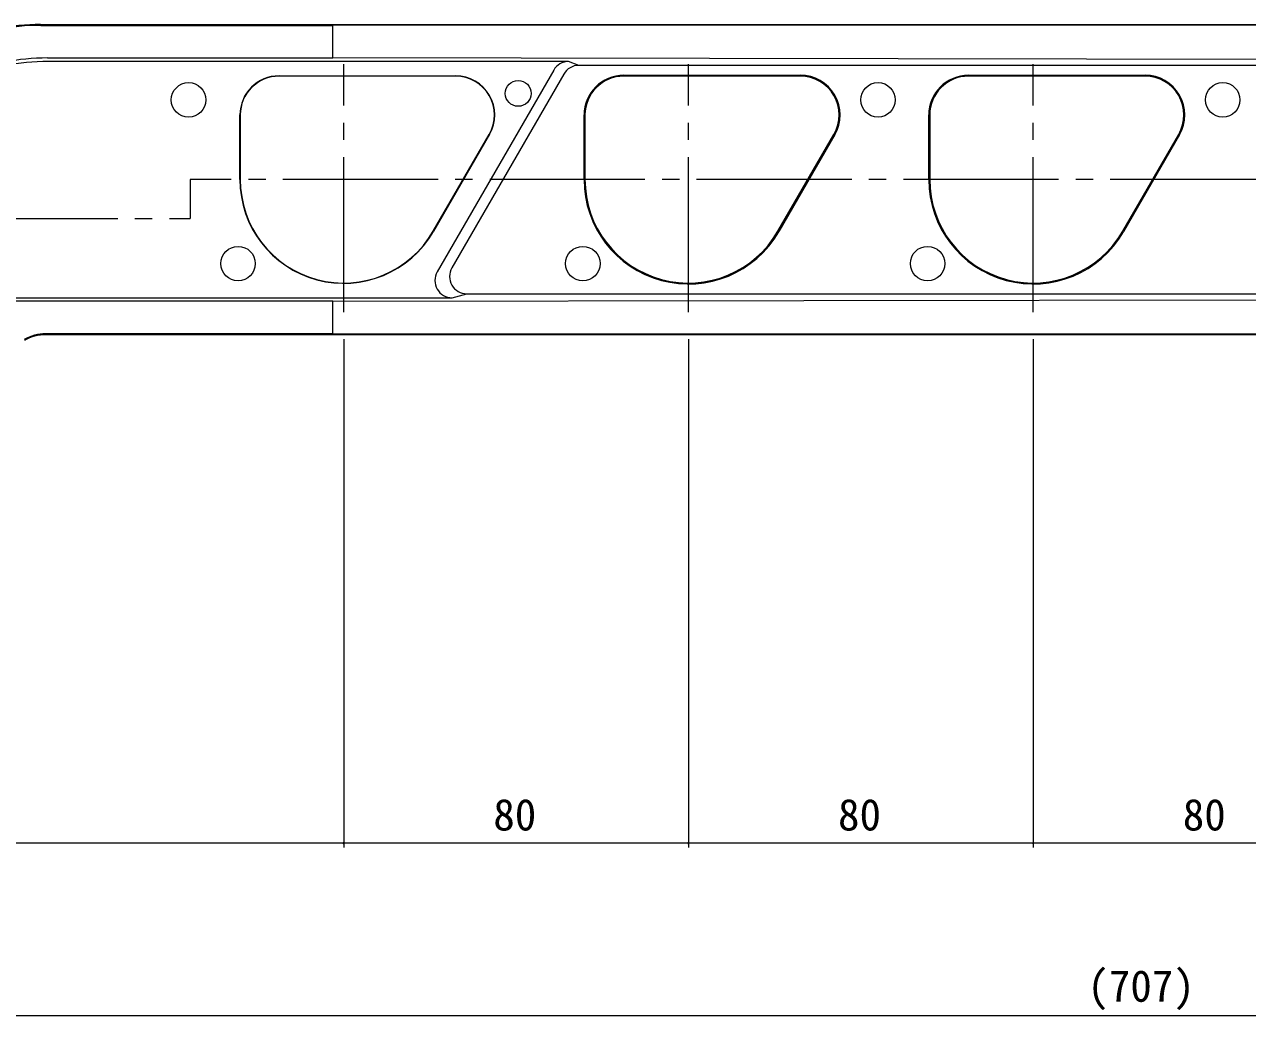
# Model space of a CAD drawing. Units: millimetres, scale not verified. Extents: x -1681 to -294, y -1188 to 1055.
# Drawn here: x -1470.5 to -1186.7, y -41.7 to 188.3 of the extents above; entities that cross this region are included whole.
import ezdxf
from ezdxf.enums import TextEntityAlignment as Align

# ---------------------------------------------------------------- set-up
doc = ezdxf.new("R2010")
doc.units = ezdxf.units.MM
doc.header["$LTSCALE"] = 4
doc.linetypes.add('CHAIN2', pattern=[12, 9, -1, 1, -1])
for name, color, linetype, lineweight in [('0-3_YKK_13', 4, 'Continuous', 9), ('0-4_YKK_D', 6, 'Continuous', 9), ('0-5_YKK_12', 2, 'CHAIN2', 9)]:
    doc.layers.add(name, color=color, linetype=linetype, lineweight=lineweight)
doc.styles.add('ＭＳ ゴシック', font='')
doc.styles.get('ＭＳ ゴシック').set_extended_font_data('MS Gothic')

msp = doc.modelspace()

# ---------------------------------------------------------------- linework, layer by layer
at = {"layer": '0-3_YKK_13'}
for p, q in [((-1466.779, 188.344), (-872.448, 188.344)), ((-1466.736, 188.134), (-1398.952, 188.134)), ((-872.672, 188.214), (-1398.952, 188.134)), ((-1398.952, 180.572), (-1398.952, 188.134)), ((-1465.198, 180.572), (-1398.952, 180.572)), ((-1344.253, 179.754), (-1465.031, 179.754)), ((-878.527, 179.746), (-1398.952, 180.572)), ((-1341.892, 178.844), (-1344.253, 179.754)), ((-878.527, 178.844), (-1341.892, 178.844)), ((-1411.452, 176.413), (-1370.471, 176.413)), ((-1370.471, 176.344), (-1411.452, 176.344)), ((-1347.718, 177.754), (-1374.749, 130.934)), ((-1345.356, 176.844), (-1371.337, 131.844)), ((-1331.452, 176.564), (-1290.471, 176.564)), ((-1290.471, 176.344), (-1331.452, 176.344)), ((-1251.452, 176.564), (-1210.471, 176.564)), ((-1210.471, 176.344), (-1251.452, 176.344)), ((-1420.522, 152.344), (-1420.522, 167.344)), ((-1420.452, 167.344), (-1420.452, 152.344)), ((-1340.672, 152.344), (-1340.672, 167.344)), ((-1340.452, 167.344), (-1340.452, 152.344)), ((-1260.672, 152.344), (-1260.672, 167.344)), ((-1260.452, 167.344), (-1260.452, 152.344)), ((-1375.667, 140.344), (-1362.677, 162.844)), ((-1362.616, 162.809), (-1375.607, 140.309)), ((-1295.667, 140.344), (-1282.677, 162.844)), ((-1282.486, 162.733), (-1295.476, 140.233)), ((-1215.667, 140.344), (-1202.677, 162.844)), ((-1202.486, 162.733), (-1215.476, 140.233)), ((-1340.452, 152.344), (-1340.672, 152.344)), ((-1260.403, 152.344), (-1260.624, 152.344)), ((-1295.667, 140.344), (-1295.476, 140.233)), ((-1215.667, 140.344), (-1215.476, 140.233)), ((-1495.51, 124.934), (-1371.285, 124.934)), ((-1398.952, 124.115), (-907.394, 124.895)), ((-1371.285, 124.934), (-1367.873, 125.844)), ((-1367.873, 125.844), (-907.394, 125.844)), ((-1398.952, 124.115), (-1497.21, 124.115)), ((-1398.952, 116.553), (-1398.952, 124.115)), ((-1398.952, 116.553), (-1465.583, 116.553)), ((-1398.952, 116.553), (-907.183, 116.478)), ((-907.105, 116.344), (-1465.527, 116.344))]:
    msp.add_line(p, q, dxfattribs=at)
for centre, radius in [((-1432.452, 170.844), 4), ((-1355.952, 172.344), 3), ((-1272.452, 170.844), 4), ((-1192.452, 170.844), 4), ((-1420.952, 132.844), 4), ((-1340.952, 132.844), 4), ((-1260.952, 132.844), 4)]:
    msp.add_circle(centre, radius, dxfattribs=at)
for centre, radius, start, end in [((-1466.779, 138.344), 50, 90, 113), ((-1466.736, 138.134), 50, 90, 113), ((-1465.198, 130.572), 50, 90, 113), ((-1465.031, 129.754), 50, 90, 113), ((-1344.253, 175.754), 4, 90, 150), ((-1341.892, 174.844), 4, 90, 150), ((-1411.452, 167.344), 9.07, 90, 180), ((-1411.452, 167.344), 9, 90, 180), ((-1370.471, 167.344), 9.07, 330, 90), ((-1370.471, 167.344), 9, 330, 90), ((-1331.452, 167.344), 9.22, 90, 180), ((-1331.452, 167.344), 9, 90, 180), ((-1290.471, 167.344), 9.22, 330, 90), ((-1290.471, 167.344), 9, 330, 90), ((-1251.452, 167.344), 9.22, 90, 180), ((-1251.452, 167.344), 9, 90, 180), ((-1210.471, 167.344), 9.22, 330, 90), ((-1210.471, 167.344), 9, 330, 90), ((-1396.452, 152.344), 24.07, 180, 330), ((-1396.452, 152.344), 24, 180, 330), ((-1316.452, 152.344), 24.22, 180, 330), ((-1316.452, 152.344), 24, 180, 330), ((-1236.452, 152.344), 24.22, 180, 330), ((-1236.452, 152.344), 24, 180, 330), ((-1371.285, 128.934), 4, 150, 270), ((-1367.873, 129.844), 4, 150, 270), ((-1465.583, 106.553), 10, 90, 119.99998), ((-1465.527, 106.344), 10, 90, 119.99998)]:
    msp.add_arc(centre, radius, start, end, dxfattribs=at)
at = {"layer": '0-4_YKK_D'}
for p, q in [((-1396.452, 115.344), (-1396.452, -2.656)), ((-1396.452, 115.344), (-1396.452, -2.656)), ((-1316.452, 115.344), (-1316.452, -2.656)), ((-1316.452, 115.344), (-1316.452, -2.656)), ((-1236.452, 115.344), (-1236.452, -2.656)), ((-1236.452, 115.344), (-1236.452, -2.656)), ((-1396.452, -1.656), (-1563.452, -1.656)), ((-1316.452, -1.656), (-1396.452, -1.656)), ((-1236.452, -1.656), (-1316.452, -1.656)), ((-1156.452, -1.656), (-1236.452, -1.656)), ((-1563.452, -41.656), (-856.452, -41.656))]:
    msp.add_line(p, q, dxfattribs=at)
for centre, start, end in [((-1396.452, -1.656), 0, 180), ((-1396.452, -1.656), 0, 180), ((-1396.452, -1.656), 180, 0), ((-1396.452, -1.656), 180, 0), ((-1316.452, -1.656), 0, 180), ((-1316.452, -1.656), 0, 180), ((-1316.452, -1.656), 180, 0), ((-1316.452, -1.656), 180, 0), ((-1236.452, -1.656), 0, 180), ((-1236.452, -1.656), 0, 180), ((-1236.452, -1.656), 180, 0), ((-1236.452, -1.656), 180, 0)]:
    msp.add_arc(centre, 0.159, start, end, dxfattribs=at)
at = {"layer": '0-5_YKK_12'}
for p, q in [((-1396.452, 121.544), (-1396.452, 179.144)), ((-1316.452, 121.544), (-1316.452, 179.144)), ((-1236.452, 121.544), (-1236.452, 179.144)), ((-1432.1, 152.344), (-1432.1, 143.344)), ((-846.552, 152.344), (-1432.1, 152.344)), ((-1580.886, 143.344), (-1432.1, 143.344))]:
    msp.add_line(p, q, dxfattribs=at)

# ---------------------------------------------------------------- texts
at = {"layer": '0-4_YKK_D', "color": 4, "style": 'ＭＳ ゴシック'}
for s, p in [('80', (-1361.732, -0.906)), ('80', (-1281.732, -0.906)), ('80', (-1201.732, -0.906)), ('(707)', (-1223.872, -40.656))]:
    msp.add_text(s, height=7.331, dxfattribs=at).set_placement(p, align=Align.BOTTOM_LEFT)

doc.saveas('drawing.dxf')
